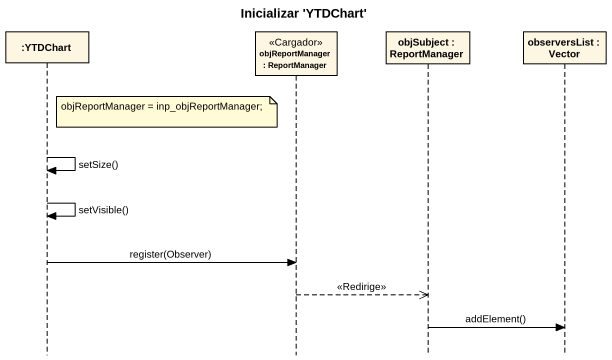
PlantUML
@startuml
title Inicializar 'YTDChart'
hide footbox
participant ":YTDChart" as YTDChart
participant "objReportManager : ReportManager" as objReportManager <<Cargador>>
participant "objSubject : ReportManager" as objSubject
participant "observersList : Vector" as observersList

note right of YTDChart : objReportManager = inp_objReportManager;
YTDChart -> YTDChart : setSize()
YTDChart -> YTDChart : setVisible()
YTDChart -> objReportManager : register(Observer)
objReportManager -->> objSubject : <<Redirige>>
objSubject -> observersList : addElement()
@enduml
